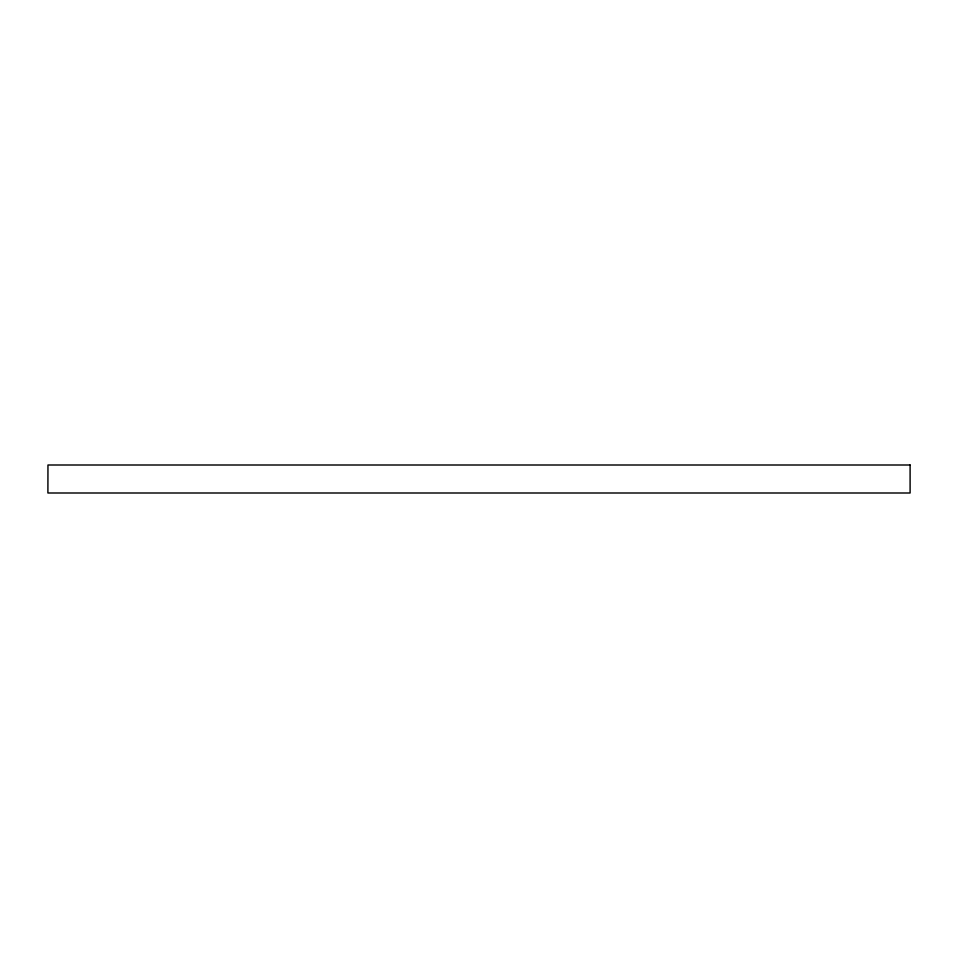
<?xml version="1.0" encoding="UTF-8"?>
<svg xmlns="http://www.w3.org/2000/svg" width="958" height="958" viewBox="0 0 958 958"><rect width="100%" height="100%" fill="white"/><g stroke="black" fill="none" stroke-linecap="round" stroke-linejoin="round"><path stroke-width="1.44" d="M910.1 465.001L47.96 465.001L47.9 492.999L910.1 492.999L910.1 465.001"/></g></svg>
